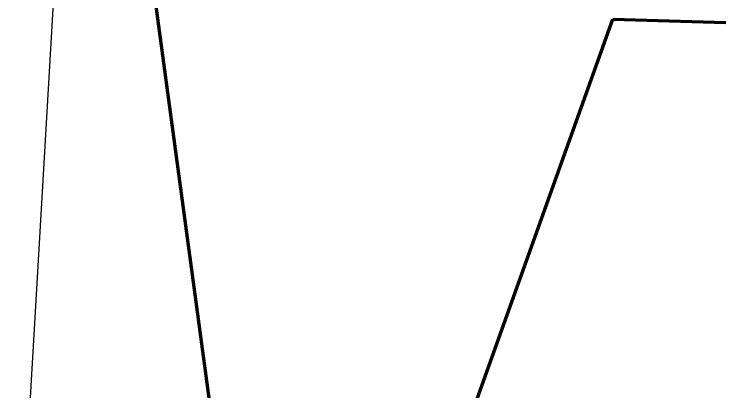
# Model space of a CAD drawing. Header units: inches. Extents: x -885 to 26362, y -28010 to 990.
# Drawn here: x 4211.36 to 4230.3, y -19518.82 to -19508.77 of the extents above; entities that cross this region are included whole.
import ezdxf

# ---------------------------------------------------------------- set-up
doc = ezdxf.new("R2010")
doc.units = ezdxf.units.IN
doc.header["$MEASUREMENT"] = 0
doc.layers.add('LINE', color=7, linetype='Continuous')
doc.styles.get("Standard").update_dxf_attribs({"font": 'arial.ttf'})
doc.dimstyles.get("Standard").update_dxf_attribs({"dimtxt": 0.18, "dimasz": 0.18, "dimexe": 0.18, "dimexo": 0.0625, "dimgap": 0.09, "dimtad": 0, "dimtih": 1, "dimtoh": 1, "dimdec": 4, "dimzin": 0, "dimdsep": 46, "dimtxsty": 'Standard', "dimcen": 0.09, "dimadec": 0, "dimazin": 0, "dimtfac": 1, "dimtdec": 4, "dimtofl": 0, "dimtmove": 0, "dimatfit": 3, "dimfxl": 1, "dimtolj": 1, "dimtzin": 0, "dimarcsym": 0})

msp = doc.modelspace()

# ---------------------------------------------------------------- leaders
at = {"linetype": 'ByBlock', "lineweight": 20, "ltscale": 0.5}
msp.add_leader([(4211.376957, -19526.129583), (4213.22253, -19494.480527)], dimstyle='Standard', override={"dimgap": 0.09, "dimtad": 0, "dimfxl": 700, "dimfxlon": 1}, dxfattribs=at)
msp.add_leader([(4211.376957, -19526.129583), (4213.22253, -19494.480527)], dimstyle='Standard', override={"dimgap": 0.09, "dimtad": 0, "dimfxl": 700, "dimfxlon": 1}, dxfattribs=at)
at = {"layer": 'LINE', "color": 7, "lineweight": 20, "ltscale": 0.5}
for points in [[(4217.291977, -19524.430082), (4213.22253, -19494.480527), (4215.019096, -19494.480527)], [(4217.291977, -19524.430082), (4213.22253, -19494.480527), (4215.019096, -19494.480527)], [(4220.731589, -19527.26069), (4227.298839, -19508.899576), (4230.303061, -19508.985333)], [(4220.731589, -19527.26069), (4227.298839, -19508.899576), (4230.303061, -19508.985333)]]:
    msp.add_leader(points, dimstyle='Standard', override={"dimtxt": 1.2, "dimasz": 0.9, "dimclrd": 7, "dimclre": 7, "dimclrt": 7, "dimlwd": 65535, "dimlwe": 65535}, dxfattribs=at)

doc.saveas('drawing.dxf')
